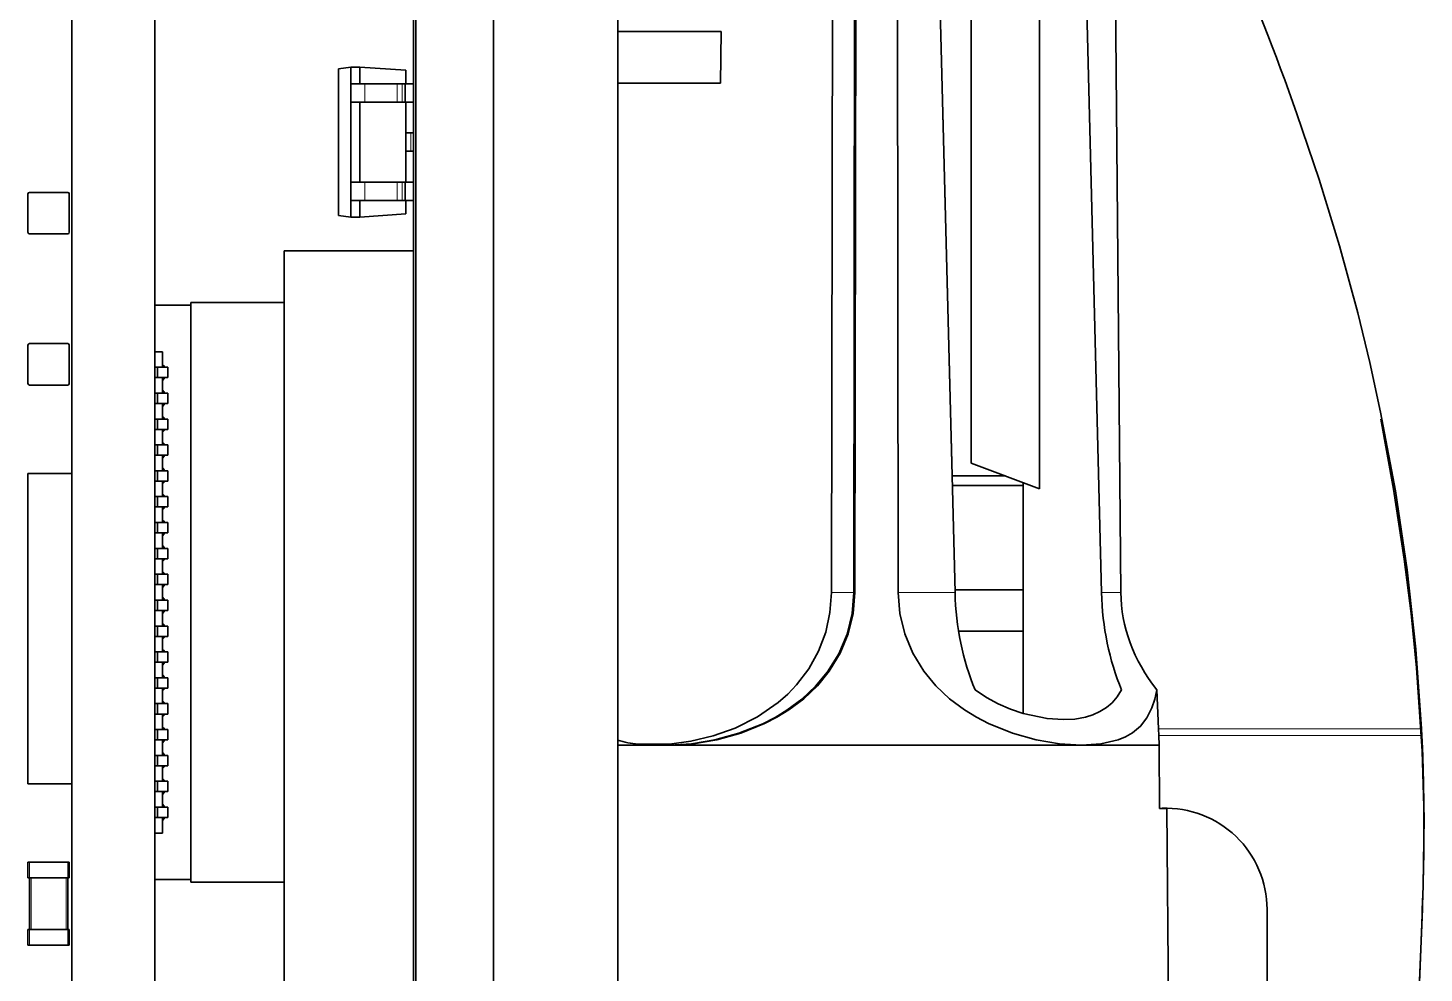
# Model space of a CAD drawing. Extents: x 383 to 866, y 155 to 681.
# Drawn here: x 581.69 to 608.65, y 649.06 to 667.32 of the extents above; entities that cross this region are included whole.
import ezdxf

# ---------------------------------------------------------------- set-up
doc = ezdxf.new("R2010")
doc.units = 0

msp = doc.modelspace()

# ---------------------------------------------------------------- linework, layer by layer
at = {"color": 7, "lineweight": 35, "ltscale": 0.420084}
for p, q in [((597.685, 673.213), (597.66, 656.41)), ((598.476, 673.213), (598.5, 656.41))]:
    msp.add_line(p, q, dxfattribs=at)
at = {"color": 7, "lineweight": 35, "ltscale": 0.412585}
msp.add_line((597.208, 656.41), (597.237, 672.913), dxfattribs=at)
at = {"color": 7, "lineweight": 35, "ltscale": 0.412557}
msp.add_line((597.663, 672.913), (597.639, 656.411), dxfattribs=at)
at = {"color": 7, "lineweight": 35, "ltscale": 0.356364}
msp.add_line((599.539, 658.663), (599.178, 672.913), dxfattribs=at)
at = {"color": 7, "lineweight": 35, "ltscale": 0.412716}
for p, q in [((599.596, 656.41), (599.178, 672.913)), ((602.424, 656.41), (602.006, 672.913))]:
    msp.add_line(p, q, dxfattribs=at)
at = {"color": 7, "lineweight": 35, "ltscale": 0.35}
msp.add_line((599.909, 658.913), (599.909, 672.913), dxfattribs=at)
at = {"color": 7, "lineweight": 35, "ltscale": 0.3625}
msp.add_line((601.225, 672.913), (601.225, 658.413), dxfattribs=at)
at = {"color": 7, "lineweight": 35, "ltscale": 0.399861}
msp.add_line((602.652, 672.404), (602.798, 656.41), dxfattribs=at)
at = {"color": 7, "lineweight": 35}
for p, q in [((582.539, 641.913), (582.539, 670.913)), ((584.139, 641.913), (584.139, 670.913)), ((589.139, 641.913), (589.139, 670.913)), ((589.18, 641.913), (589.18, 670.913)), ((590.68, 670.913), (590.68, 641.913)), ((590.68, 641.913), (590.68, 670.913)), ((593.08, 670.913), (593.08, 641.913)), ((605.621, 625.402), (605.621, 650.29)), ((608.621, 650.29), (607.451, 621.163))]:
    msp.add_line(p, q, dxfattribs=at)
at = {"color": 7, "lineweight": 35, "ltscale": 0.05}
msp.add_line((593.08, 667.25), (595.08, 667.25), dxfattribs=at)
at = {"color": 7, "lineweight": 35, "ltscale": 0.025004}
msp.add_line((595.08, 667.25), (595.063, 666.25), dxfattribs=at)
at = {"color": 7, "lineweight": 35, "ltscale": 0.006059}
for p, q in [((587.689, 666.53), (587.929, 666.563)), ((587.689, 663.697), (587.929, 663.663))]:
    msp.add_line(p, q, dxfattribs=at)
at = {"color": 7, "lineweight": 35, "ltscale": 0.070815}
msp.add_line((587.689, 663.697), (587.689, 666.53), dxfattribs=at)
at = {"color": 7, "lineweight": 35, "ltscale": 0.004251}
for p, q in [((587.929, 666.563), (588.099, 666.563)), ((587.929, 663.663), (588.099, 663.663))]:
    msp.add_line(p, q, dxfattribs=at)
at = {"color": 7, "lineweight": 35, "ltscale": 0.008063}
for p, q in [((587.929, 666.241), (587.929, 666.563)), ((588.099, 666.241), (588.099, 666.563)), ((587.929, 663.663), (587.929, 663.986)), ((588.099, 663.663), (588.099, 663.986))]:
    msp.add_line(p, q, dxfattribs=at)
at = {"color": 7, "lineweight": 35, "ltscale": 0.022303}
for p, q in [((588.989, 666.501), (588.099, 666.563)), ((588.989, 663.726), (588.099, 663.663))]:
    msp.add_line(p, q, dxfattribs=at)
at = {"color": 7, "lineweight": 35, "ltscale": 0.006506}
for p, q in [((588.989, 666.501), (588.989, 666.241)), ((588.989, 663.986), (588.989, 663.726))]:
    msp.add_line(p, q, dxfattribs=at)
at = {"color": 7, "lineweight": 35, "ltscale": 0.00675}
for p, q in [((587.929, 666.241), (588.199, 666.241)), ((588.199, 665.886), (587.929, 665.886)), ((588.199, 664.341), (587.929, 664.341)), ((588.199, 663.986), (587.929, 663.986))]:
    msp.add_line(p, q, dxfattribs=at)
at = {"color": 7, "lineweight": 35, "ltscale": 0.008876}
for p, q in [((587.929, 665.886), (587.929, 666.241)), ((588.975, 665.886), (588.975, 666.241))]:
    msp.add_line(p, q, dxfattribs=at)
at = {"color": 7, "lineweight": 13, "ltscale": 0.008876}
for p, q in [((588.199, 665.886), (588.199, 666.241)), ((588.823, 665.886), (588.823, 666.241)), ((588.92, 665.886), (588.92, 666.241)), ((589.084, 664.936), (589.084, 665.291))]:
    msp.add_line(p, q, dxfattribs=at)
at = {"color": 7, "lineweight": 35, "ltscale": 0.015601}
for p, q in [((588.199, 666.241), (588.823, 666.241)), ((588.199, 665.886), (588.823, 665.886)), ((588.199, 664.341), (588.823, 664.341)), ((588.199, 663.986), (588.823, 663.986))]:
    msp.add_line(p, q, dxfattribs=at)
at = {"color": 7, "lineweight": 35, "ltscale": 0.002415}
for p, q in [((588.823, 666.241), (588.92, 666.241)), ((588.823, 665.886), (588.92, 665.886)), ((588.823, 664.341), (588.92, 664.341)), ((588.823, 663.986), (588.92, 663.986))]:
    msp.add_line(p, q, dxfattribs=at)
at = {"color": 7, "lineweight": 35, "ltscale": 0.001379}
for p, q in [((588.92, 666.241), (588.975, 666.241)), ((588.92, 665.886), (588.975, 665.886)), ((589.139, 665.291), (589.084, 665.291)), ((589.139, 664.936), (589.084, 664.936)), ((588.92, 664.341), (588.975, 664.341)), ((588.92, 663.986), (588.975, 663.986))]:
    msp.add_line(p, q, dxfattribs=at)
at = {"color": 7, "lineweight": 35, "ltscale": 0.004105}
for p, q in [((588.975, 666.241), (589.139, 666.241)), ((588.975, 665.886), (589.139, 665.886)), ((588.975, 664.341), (589.139, 664.341)), ((588.975, 663.986), (589.139, 663.986))]:
    msp.add_line(p, q, dxfattribs=at)
at = {"color": 7, "lineweight": 35, "ltscale": 0.049574}
msp.add_line((593.08, 666.25), (595.063, 666.25), dxfattribs=at)
at = {"color": 7, "lineweight": 35, "ltscale": 0.038625}
for p, q in [((587.929, 664.341), (587.929, 665.886)), ((588.099, 664.341), (588.099, 665.886)), ((588.989, 665.886), (588.989, 664.341))]:
    msp.add_line(p, q, dxfattribs=at)
at = {"color": 7, "lineweight": 35, "ltscale": 0.002364}
for p, q in [((588.99, 665.291), (589.084, 665.291)), ((588.99, 664.936), (589.084, 664.936))]:
    msp.add_line(p, q, dxfattribs=at)
at = {"color": 7, "lineweight": 35, "ltscale": 0.008875}
for p, q in [((587.929, 663.986), (587.929, 664.341)), ((588.975, 663.986), (588.975, 664.341))]:
    msp.add_line(p, q, dxfattribs=at)
at = {"color": 7, "lineweight": 13, "ltscale": 0.008875}
for p, q in [((588.199, 663.986), (588.199, 664.341)), ((588.823, 663.986), (588.823, 664.341)), ((588.92, 663.986), (588.92, 664.341))]:
    msp.add_line(p, q, dxfattribs=at)
at = {"color": 7, "lineweight": 35, "ltscale": 0.0185}
for p, q in [((581.689, 663.371), (581.689, 664.111)), ((582.459, 664.141), (581.719, 664.141)), ((582.489, 663.371), (582.489, 664.111)), ((582.459, 663.341), (581.719, 663.341)), ((581.689, 660.45), (581.689, 661.19)), ((582.459, 661.22), (581.719, 661.22)), ((582.489, 660.45), (582.489, 661.19)), ((582.459, 660.42), (581.719, 660.42)), ((582.459, 651.199), (581.719, 651.199)), ((582.459, 650.899), (581.719, 650.899)), ((582.459, 649.899), (581.719, 649.899)), ((582.459, 649.599), (581.719, 649.599))]:
    msp.add_line(p, q, dxfattribs=at)
at = {"color": 7, "lineweight": 35, "ltscale": 0.4}
msp.add_line((586.639, 647.013), (586.639, 663.013), dxfattribs=at)
at = {"color": 7, "lineweight": 35, "ltscale": 0.0625}
msp.add_line((586.639, 663.013), (589.139, 663.013), dxfattribs=at)
at = {"color": 7, "lineweight": 35, "ltscale": 0.28}
msp.add_line((584.839, 662.013), (584.839, 650.813), dxfattribs=at)
at = {"color": 7, "lineweight": 35, "ltscale": 0.045}
for p, q in [((584.839, 662.013), (586.639, 662.013)), ((584.839, 650.813), (586.639, 650.813))]:
    msp.add_line(p, q, dxfattribs=at)
at = {"color": 7, "lineweight": 35, "ltscale": 0.0175}
for p, q in [((584.139, 661.963), (584.839, 661.963)), ((584.139, 661.963), (584.839, 661.963)), ((584.139, 650.863), (584.839, 650.863)), ((584.139, 650.863), (584.839, 650.863)), ((584.139, 650.863), (584.839, 650.863))]:
    msp.add_line(p, q, dxfattribs=at)
at = {"color": 7, "lineweight": 35, "ltscale": 0.022499}
for p, q in [((584.139, 661.063), (584.139, 661.963)), ((584.139, 661.063), (584.139, 661.963)), ((584.139, 650.863), (584.139, 651.763)), ((584.139, 650.863), (584.139, 651.763))]:
    msp.add_line(p, q, dxfattribs=at)
at = {"color": 7, "lineweight": 35, "ltscale": 0.003751}
for p, q in [((584.289, 661.063), (584.139, 661.063)), ((584.139, 661.063), (584.289, 661.063)), ((584.139, 661.063), (584.289, 661.063)), ((584.289, 661.063), (584.139, 661.063)), ((584.139, 661.063), (584.289, 661.063)), ((584.289, 651.763), (584.139, 651.763)), ((584.289, 651.763), (584.139, 651.763))]:
    msp.add_line(p, q, dxfattribs=at)
at = {"color": 7, "lineweight": 35, "ltscale": 0.006126}
msp.add_line((584.289, 661.063), (584.289, 660.818), dxfattribs=at)
msp.add_line((584.289, 661.063), (584.289, 660.818), dxfattribs=at)
at = {"color": 7, "lineweight": 35, "ltscale": 0.00125}
for p, q in [((584.189, 660.763), (584.139, 660.763)), ((584.139, 660.763), (584.189, 660.763)), ((584.189, 660.563), (584.139, 660.563)), ((584.139, 660.563), (584.189, 660.563)), ((584.139, 660.563), (584.189, 660.563)), ((584.189, 660.263), (584.139, 660.263)), ((584.139, 660.263), (584.189, 660.263)), ((584.189, 660.063), (584.139, 660.063)), ((584.139, 660.063), (584.189, 660.063)), ((584.139, 660.063), (584.189, 660.063)), ((584.189, 659.763), (584.139, 659.763)), ((584.139, 659.763), (584.189, 659.763)), ((584.189, 659.563), (584.139, 659.563)), ((584.139, 659.563), (584.189, 659.563)), ((584.139, 659.563), (584.189, 659.563)), ((584.189, 659.263), (584.139, 659.263)), ((584.139, 659.263), (584.189, 659.263)), ((584.139, 659.063), (584.189, 659.063)), ((584.189, 659.063), (584.139, 659.063)), ((584.139, 659.063), (584.189, 659.063)), ((584.189, 658.763), (584.139, 658.763)), ((584.139, 658.763), (584.189, 658.763)), ((584.189, 658.563), (584.139, 658.563)), ((584.139, 658.563), (584.189, 658.563)), ((584.139, 658.563), (584.189, 658.563)), ((584.189, 658.263), (584.139, 658.263)), ((584.139, 658.263), (584.189, 658.263)), ((584.189, 658.063), (584.139, 658.063)), ((584.139, 658.063), (584.189, 658.063)), ((584.139, 658.063), (584.189, 658.063)), ((584.139, 657.763), (584.189, 657.763)), ((584.189, 657.763), (584.139, 657.763)), ((584.139, 657.563), (584.189, 657.563)), ((584.189, 657.563), (584.139, 657.563)), ((584.139, 657.563), (584.189, 657.563)), ((584.189, 657.263), (584.139, 657.263)), ((584.139, 657.263), (584.189, 657.263)), ((584.139, 657.063), (584.189, 657.063)), ((584.139, 657.063), (584.189, 657.063)), ((584.189, 657.063), (584.139, 657.063)), ((584.189, 656.763), (584.139, 656.763)), ((584.139, 656.763), (584.189, 656.763)), ((584.189, 656.563), (584.139, 656.563)), ((584.139, 656.563), (584.189, 656.563)), ((584.139, 656.563), (584.189, 656.563)), ((584.189, 656.263), (584.139, 656.263)), ((584.139, 656.263), (584.189, 656.263)), ((584.189, 656.063), (584.139, 656.063)), ((584.139, 656.063), (584.189, 656.063)), ((584.139, 656.063), (584.189, 656.063)), ((584.139, 655.763), (584.189, 655.763)), ((584.189, 655.763), (584.139, 655.763)), ((584.139, 655.563), (584.189, 655.563)), ((584.139, 655.563), (584.189, 655.563)), ((584.189, 655.563), (584.139, 655.563)), ((584.139, 655.263), (584.189, 655.263)), ((584.189, 655.263), (584.139, 655.263)), ((584.139, 655.063), (584.189, 655.063)), ((584.139, 655.063), (584.189, 655.063)), ((584.189, 655.063), (584.139, 655.063)), ((584.139, 654.763), (584.189, 654.763)), ((584.189, 654.763), (584.139, 654.763)), ((584.139, 654.563), (584.189, 654.563)), ((584.139, 654.563), (584.189, 654.563)), ((584.189, 654.563), (584.139, 654.563)), ((584.139, 654.263), (584.189, 654.263)), ((584.189, 654.263), (584.139, 654.263)), ((584.139, 654.063), (584.189, 654.063)), ((584.139, 654.063), (584.189, 654.063)), ((584.189, 654.063), (584.139, 654.063)), ((584.189, 653.763), (584.139, 653.763)), ((584.139, 653.763), (584.189, 653.763)), ((584.189, 653.563), (584.139, 653.563)), ((584.139, 653.563), (584.189, 653.563)), ((584.139, 653.563), (584.189, 653.563)), ((584.189, 653.263), (584.139, 653.263)), ((584.139, 653.263), (584.189, 653.263)), ((584.189, 653.063), (584.139, 653.063)), ((584.139, 653.063), (584.189, 653.063)), ((584.139, 653.063), (584.189, 653.063)), ((584.189, 652.763), (584.139, 652.763)), ((584.139, 652.763), (584.189, 652.763)), ((584.189, 652.563), (584.139, 652.563)), ((584.139, 652.563), (584.189, 652.563)), ((584.139, 652.563), (584.189, 652.563)), ((584.189, 652.263), (584.139, 652.263)), ((584.139, 652.263), (584.189, 652.263)), ((584.189, 652.063), (584.139, 652.063)), ((584.139, 652.063), (584.189, 652.063)), ((584.139, 652.063), (584.189, 652.063))]:
    msp.add_line(p, q, dxfattribs=at)
at = {"color": 7, "lineweight": 35, "ltscale": 0.004999}
for p, q in [((584.139, 660.763), (584.139, 660.563)), ((584.139, 660.763), (584.139, 660.563)), ((584.189, 660.763), (584.189, 660.563)), ((584.189, 660.763), (584.189, 660.563)), ((584.389, 660.763), (584.389, 660.563)), ((584.389, 660.763), (584.389, 660.563)), ((584.389, 660.563), (584.389, 660.763)), ((584.139, 660.263), (584.139, 660.063)), ((584.139, 660.263), (584.139, 660.063)), ((584.189, 660.263), (584.189, 660.063)), ((584.189, 660.263), (584.189, 660.063)), ((584.389, 660.263), (584.389, 660.063)), ((584.389, 660.263), (584.389, 660.063)), ((584.389, 660.063), (584.389, 660.263)), ((584.139, 659.763), (584.139, 659.563)), ((584.139, 659.763), (584.139, 659.563)), ((584.189, 659.763), (584.189, 659.563)), ((584.189, 659.763), (584.189, 659.563)), ((584.389, 659.763), (584.389, 659.563)), ((584.389, 659.763), (584.389, 659.563)), ((584.389, 659.563), (584.389, 659.763))]:
    msp.add_line(p, q, dxfattribs=at)
at = {"color": 7, "lineweight": 35, "ltscale": 0.005}
for p, q in [((584.189, 660.763), (584.389, 660.763)), ((584.189, 660.763), (584.389, 660.763)), ((584.189, 660.563), (584.389, 660.563)), ((584.189, 660.563), (584.389, 660.563)), ((584.189, 660.263), (584.389, 660.263)), ((584.189, 660.263), (584.389, 660.263)), ((584.189, 660.063), (584.389, 660.063)), ((584.189, 660.063), (584.389, 660.063)), ((584.189, 659.763), (584.389, 659.763)), ((584.189, 659.763), (584.389, 659.763)), ((584.189, 659.563), (584.389, 659.563)), ((584.189, 659.563), (584.389, 659.563)), ((584.139, 659.263), (584.139, 659.063)), ((584.139, 659.263), (584.139, 659.063)), ((584.189, 659.263), (584.389, 659.263)), ((584.189, 659.263), (584.189, 659.063)), ((584.189, 659.263), (584.389, 659.263)), ((584.189, 659.263), (584.189, 659.063)), ((584.189, 659.063), (584.389, 659.063)), ((584.189, 659.063), (584.389, 659.063)), ((584.389, 659.263), (584.389, 659.063)), ((584.389, 659.263), (584.389, 659.063)), ((584.389, 659.063), (584.389, 659.263)), ((584.139, 658.763), (584.139, 658.563)), ((584.139, 658.763), (584.139, 658.563)), ((584.189, 658.763), (584.389, 658.763)), ((584.189, 658.763), (584.189, 658.563)), ((584.189, 658.763), (584.389, 658.763)), ((584.189, 658.763), (584.189, 658.563)), ((584.389, 658.763), (584.389, 658.563)), ((584.389, 658.763), (584.389, 658.563)), ((584.389, 658.563), (584.389, 658.763)), ((584.189, 658.563), (584.389, 658.563)), ((584.189, 658.563), (584.389, 658.563)), ((584.139, 658.263), (584.139, 658.063)), ((584.139, 658.263), (584.139, 658.063)), ((584.189, 658.263), (584.389, 658.263)), ((584.189, 658.263), (584.189, 658.063)), ((584.189, 658.263), (584.389, 658.263)), ((584.189, 658.263), (584.189, 658.063)), ((584.389, 658.263), (584.389, 658.063)), ((584.389, 658.263), (584.389, 658.063)), ((584.389, 658.063), (584.389, 658.263)), ((584.189, 658.063), (584.389, 658.063)), ((584.189, 658.063), (584.389, 658.063)), ((584.139, 657.763), (584.139, 657.563)), ((584.139, 657.763), (584.139, 657.563)), ((584.189, 657.763), (584.189, 657.563)), ((584.189, 657.763), (584.189, 657.563)), ((584.189, 657.763), (584.389, 657.763)), ((584.189, 657.763), (584.389, 657.763)), ((584.389, 657.763), (584.389, 657.563)), ((584.389, 657.763), (584.389, 657.563)), ((584.389, 657.563), (584.389, 657.763)), ((584.189, 657.563), (584.389, 657.563)), ((584.189, 657.563), (584.389, 657.563)), ((584.139, 657.263), (584.139, 657.063)), ((584.139, 657.263), (584.139, 657.063)), ((584.189, 657.263), (584.389, 657.263)), ((584.189, 657.263), (584.189, 657.063)), ((584.189, 657.263), (584.189, 657.063)), ((584.189, 657.263), (584.389, 657.263)), ((584.389, 657.263), (584.389, 657.063)), ((584.389, 657.263), (584.389, 657.063)), ((584.389, 657.063), (584.389, 657.263)), ((584.189, 657.063), (584.389, 657.063)), ((584.189, 657.063), (584.389, 657.063)), ((584.139, 656.763), (584.139, 656.563)), ((584.139, 656.763), (584.139, 656.563)), ((584.189, 656.763), (584.389, 656.763)), ((584.189, 656.763), (584.189, 656.563)), ((584.189, 656.763), (584.189, 656.563)), ((584.189, 656.763), (584.389, 656.763)), ((584.389, 656.763), (584.389, 656.563)), ((584.389, 656.763), (584.389, 656.563)), ((584.389, 656.563), (584.389, 656.763)), ((584.189, 656.563), (584.389, 656.563)), ((584.189, 656.563), (584.389, 656.563)), ((584.139, 656.263), (584.139, 656.063)), ((584.139, 656.263), (584.139, 656.063)), ((584.189, 656.263), (584.389, 656.263)), ((584.189, 656.263), (584.189, 656.063)), ((584.189, 656.263), (584.189, 656.063)), ((584.189, 656.263), (584.389, 656.263)), ((584.189, 656.063), (584.389, 656.063)), ((584.189, 656.063), (584.389, 656.063)), ((584.389, 656.263), (584.389, 656.063)), ((584.389, 656.263), (584.389, 656.063)), ((584.389, 656.063), (584.389, 656.263)), ((584.139, 655.763), (584.139, 655.563)), ((584.139, 655.763), (584.139, 655.563)), ((584.189, 655.763), (584.189, 655.563)), ((584.189, 655.763), (584.189, 655.563)), ((584.189, 655.763), (584.389, 655.763)), ((584.189, 655.763), (584.389, 655.763)), ((584.189, 655.563), (584.389, 655.563)), ((584.189, 655.563), (584.389, 655.563)), ((584.389, 655.763), (584.389, 655.563)), ((584.389, 655.763), (584.389, 655.563)), ((584.389, 655.563), (584.389, 655.763)), ((584.139, 655.263), (584.139, 655.063)), ((584.139, 655.263), (584.139, 655.063)), ((584.189, 655.263), (584.189, 655.063)), ((584.189, 655.263), (584.189, 655.063)), ((584.189, 655.263), (584.389, 655.263)), ((584.189, 655.263), (584.389, 655.263)), ((584.389, 655.263), (584.389, 655.063)), ((584.389, 655.263), (584.389, 655.063)), ((584.389, 655.063), (584.389, 655.263)), ((584.189, 655.063), (584.389, 655.063)), ((584.189, 655.063), (584.389, 655.063)), ((584.139, 654.763), (584.139, 654.563)), ((584.139, 654.763), (584.139, 654.563)), ((584.189, 654.763), (584.189, 654.563)), ((584.189, 654.763), (584.389, 654.763)), ((584.189, 654.763), (584.189, 654.563)), ((584.189, 654.763), (584.389, 654.763)), ((584.389, 654.763), (584.389, 654.563)), ((584.389, 654.763), (584.389, 654.563)), ((584.389, 654.563), (584.389, 654.763)), ((584.189, 654.563), (584.389, 654.563)), ((584.189, 654.563), (584.389, 654.563)), ((584.139, 654.263), (584.139, 654.063)), ((584.139, 654.263), (584.139, 654.063)), ((584.189, 654.263), (584.189, 654.063)), ((584.189, 654.263), (584.389, 654.263)), ((584.189, 654.263), (584.189, 654.063)), ((584.189, 654.263), (584.389, 654.263)), ((584.389, 654.263), (584.389, 654.063)), ((584.389, 654.263), (584.389, 654.063)), ((584.389, 654.063), (584.389, 654.263)), ((584.189, 654.063), (584.389, 654.063)), ((584.189, 654.063), (584.389, 654.063)), ((584.139, 653.763), (584.139, 653.563)), ((584.139, 653.763), (584.139, 653.563)), ((584.189, 653.763), (584.389, 653.763)), ((584.189, 653.763), (584.189, 653.563)), ((584.189, 653.763), (584.189, 653.563)), ((584.189, 653.763), (584.389, 653.763)), ((584.389, 653.563), (584.389, 653.763)), ((584.389, 653.763), (584.389, 653.563)), ((584.389, 653.763), (584.389, 653.563)), ((584.189, 653.563), (584.389, 653.563)), ((584.189, 653.563), (584.389, 653.563)), ((584.139, 653.263), (584.139, 653.063)), ((584.139, 653.263), (584.139, 653.063)), ((584.189, 653.263), (584.389, 653.263)), ((584.189, 653.263), (584.189, 653.063)), ((584.189, 653.263), (584.389, 653.263)), ((584.189, 653.263), (584.189, 653.063)), ((584.389, 653.063), (584.389, 653.263)), ((584.389, 653.263), (584.389, 653.063)), ((584.389, 653.263), (584.389, 653.063)), ((584.189, 653.063), (584.389, 653.063)), ((584.189, 653.063), (584.389, 653.063)), ((584.139, 652.763), (584.139, 652.563)), ((584.139, 652.763), (584.139, 652.563)), ((584.189, 652.763), (584.389, 652.763)), ((584.189, 652.763), (584.189, 652.563)), ((584.189, 652.763), (584.189, 652.563)), ((584.189, 652.763), (584.389, 652.763)), ((584.189, 652.563), (584.389, 652.563)), ((584.189, 652.563), (584.389, 652.563)), ((584.389, 652.563), (584.389, 652.763)), ((584.389, 652.763), (584.389, 652.563)), ((584.389, 652.763), (584.389, 652.563)), ((584.139, 652.263), (584.139, 652.063)), ((584.139, 652.263), (584.139, 652.063)), ((584.189, 652.263), (584.389, 652.263)), ((584.189, 652.263), (584.189, 652.063)), ((584.189, 652.263), (584.389, 652.263)), ((584.189, 652.263), (584.189, 652.063)), ((584.189, 652.063), (584.389, 652.063)), ((584.189, 652.063), (584.389, 652.063)), ((584.389, 652.063), (584.389, 652.263)), ((584.389, 652.263), (584.389, 652.063)), ((584.389, 652.263), (584.389, 652.063))]:
    msp.add_line(p, q, dxfattribs=at)
at = {"color": 7, "lineweight": 35, "ltscale": 0.001236}
for p, q in [((584.324, 660.783), (584.289, 660.818)), ((584.324, 660.783), (584.289, 660.818)), ((584.324, 660.783), (584.289, 660.818)), ((584.324, 660.283), (584.289, 660.318)), ((584.324, 660.283), (584.289, 660.318)), ((584.324, 660.283), (584.289, 660.318)), ((584.324, 659.783), (584.289, 659.818)), ((584.324, 659.783), (584.289, 659.818)), ((584.324, 659.783), (584.289, 659.818)), ((584.324, 659.283), (584.289, 659.318)), ((584.289, 659.318), (584.324, 659.283)), ((584.324, 659.283), (584.289, 659.318)), ((584.324, 658.783), (584.289, 658.818)), ((584.324, 658.783), (584.289, 658.818)), ((584.324, 658.783), (584.289, 658.818)), ((584.324, 658.283), (584.289, 658.318)), ((584.289, 658.318), (584.324, 658.283)), ((584.324, 658.283), (584.289, 658.318)), ((584.324, 657.783), (584.289, 657.818)), ((584.324, 657.783), (584.289, 657.818)), ((584.324, 657.783), (584.289, 657.818)), ((584.324, 657.283), (584.289, 657.318)), ((584.324, 657.283), (584.289, 657.318)), ((584.324, 657.283), (584.289, 657.318)), ((584.324, 656.783), (584.289, 656.818)), ((584.324, 656.783), (584.289, 656.818)), ((584.324, 656.783), (584.289, 656.818)), ((584.324, 656.283), (584.289, 656.318)), ((584.324, 656.283), (584.289, 656.318)), ((584.324, 656.283), (584.289, 656.318)), ((584.324, 655.783), (584.289, 655.818)), ((584.324, 655.783), (584.289, 655.818)), ((584.324, 655.783), (584.289, 655.818)), ((584.324, 655.283), (584.289, 655.318)), ((584.324, 655.283), (584.289, 655.318)), ((584.324, 655.283), (584.289, 655.318)), ((584.324, 654.783), (584.289, 654.818)), ((584.324, 654.783), (584.289, 654.818)), ((584.324, 654.783), (584.289, 654.818)), ((584.324, 654.283), (584.289, 654.318)), ((584.324, 654.283), (584.289, 654.318)), ((584.324, 654.283), (584.289, 654.318)), ((584.324, 653.783), (584.289, 653.818)), ((584.324, 653.783), (584.289, 653.818)), ((584.324, 653.783), (584.289, 653.818)), ((584.324, 653.283), (584.289, 653.318)), ((584.324, 653.283), (584.289, 653.318)), ((584.324, 653.283), (584.289, 653.318)), ((584.324, 652.783), (584.289, 652.818)), ((584.324, 652.783), (584.289, 652.818)), ((584.324, 652.783), (584.289, 652.818)), ((584.324, 652.283), (584.289, 652.318)), ((584.324, 652.283), (584.289, 652.318)), ((584.324, 652.283), (584.289, 652.318))]:
    msp.add_line(p, q, dxfattribs=at)
at = {"color": 7, "lineweight": 35, "ltscale": 0.001375}
for p, q in [((584.289, 660.818), (584.289, 660.763)), ((584.289, 660.818), (584.289, 660.763)), ((584.289, 660.318), (584.289, 660.263)), ((584.289, 660.318), (584.289, 660.263)), ((584.289, 659.818), (584.289, 659.763)), ((584.289, 659.818), (584.289, 659.763)), ((584.289, 659.318), (584.289, 659.263)), ((584.289, 659.318), (584.289, 659.263)), ((584.289, 659.063), (584.289, 659.008)), ((584.289, 659.063), (584.289, 659.008)), ((584.289, 658.818), (584.289, 658.763)), ((584.289, 658.818), (584.289, 658.763)), ((584.289, 658.563), (584.289, 658.508)), ((584.289, 658.563), (584.289, 658.508)), ((584.289, 658.318), (584.289, 658.263)), ((584.289, 658.318), (584.289, 658.263)), ((584.289, 658.063), (584.289, 658.008)), ((584.289, 658.063), (584.289, 658.008)), ((584.289, 657.818), (584.289, 657.763)), ((584.289, 657.818), (584.289, 657.763)), ((584.289, 657.563), (584.289, 657.508)), ((584.289, 657.563), (584.289, 657.508)), ((584.289, 657.318), (584.289, 657.263)), ((584.289, 657.318), (584.289, 657.263)), ((584.289, 657.063), (584.289, 657.008)), ((584.289, 657.063), (584.289, 657.008)), ((584.289, 656.818), (584.289, 656.763)), ((584.289, 656.818), (584.289, 656.763)), ((584.289, 656.563), (584.289, 656.508)), ((584.289, 656.563), (584.289, 656.508)), ((584.289, 656.318), (584.289, 656.263)), ((584.289, 656.318), (584.289, 656.263)), ((584.289, 656.063), (584.289, 656.008)), ((584.289, 656.063), (584.289, 656.008)), ((584.289, 655.818), (584.289, 655.763)), ((584.289, 655.818), (584.289, 655.763)), ((584.289, 655.563), (584.289, 655.508)), ((584.289, 655.563), (584.289, 655.508)), ((584.289, 655.318), (584.289, 655.263)), ((584.289, 655.318), (584.289, 655.263)), ((584.289, 655.063), (584.289, 655.008)), ((584.289, 655.063), (584.289, 655.008)), ((584.289, 654.818), (584.289, 654.763)), ((584.289, 654.818), (584.289, 654.763)), ((584.289, 654.563), (584.289, 654.508)), ((584.289, 654.563), (584.289, 654.508)), ((584.289, 654.318), (584.289, 654.263)), ((584.289, 654.318), (584.289, 654.263)), ((584.289, 654.063), (584.289, 654.008)), ((584.289, 654.063), (584.289, 654.008)), ((584.289, 653.818), (584.289, 653.763)), ((584.289, 653.818), (584.289, 653.763)), ((584.289, 653.563), (584.289, 653.508)), ((584.289, 653.563), (584.289, 653.508)), ((584.289, 653.318), (584.289, 653.263)), ((584.289, 653.318), (584.289, 653.263)), ((584.289, 653.063), (584.289, 653.008)), ((584.289, 653.063), (584.289, 653.008)), ((584.289, 652.818), (584.289, 652.763)), ((584.289, 652.818), (584.289, 652.763)), ((584.289, 652.563), (584.289, 652.508)), ((584.289, 652.563), (584.289, 652.508)), ((584.289, 652.318), (584.289, 652.263)), ((584.289, 652.318), (584.289, 652.263)), ((584.289, 652.063), (584.289, 652.008)), ((584.289, 652.063), (584.289, 652.008))]:
    msp.add_line(p, q, dxfattribs=at)
at = {"color": 7, "lineweight": 35, "ltscale": 0.00036253}
for p, q in [((584.314, 660.794), (584.324, 660.783)), ((584.314, 660.294), (584.324, 660.283)), ((584.314, 659.794), (584.324, 659.783)), ((584.314, 658.794), (584.324, 658.783)), ((584.314, 657.794), (584.324, 657.783)), ((584.314, 657.294), (584.324, 657.283)), ((584.314, 656.794), (584.324, 656.783)), ((584.314, 656.294), (584.324, 656.283)), ((584.314, 655.794), (584.324, 655.783)), ((584.314, 655.294), (584.324, 655.283)), ((584.314, 654.794), (584.324, 654.783)), ((584.314, 654.294), (584.324, 654.283)), ((584.314, 653.794), (584.324, 653.783)), ((584.314, 653.294), (584.324, 653.283)), ((584.314, 652.794), (584.324, 652.783))]:
    msp.add_line(p, q, dxfattribs=at)
at = {"color": 7, "lineweight": 35, "ltscale": 0.000500488}
for p, q in [((584.324, 660.763), (584.324, 660.783)), ((584.324, 660.763), (584.324, 660.783)), ((584.324, 660.543), (584.324, 660.563)), ((584.324, 660.543), (584.324, 660.563)), ((584.324, 660.263), (584.324, 660.283)), ((584.324, 660.263), (584.324, 660.283)), ((584.324, 660.043), (584.324, 660.063)), ((584.324, 660.043), (584.324, 660.063)), ((584.324, 659.763), (584.324, 659.783)), ((584.324, 659.763), (584.324, 659.783)), ((584.324, 659.543), (584.324, 659.563)), ((584.324, 659.543), (584.324, 659.563)), ((584.324, 659.263), (584.324, 659.283)), ((584.324, 659.263), (584.324, 659.283)), ((584.324, 658.763), (584.324, 658.783)), ((584.324, 658.763), (584.324, 658.783)), ((584.324, 658.263), (584.324, 658.283)), ((584.324, 658.263), (584.324, 658.283)), ((584.324, 657.763), (584.324, 657.783)), ((584.324, 657.763), (584.324, 657.783)), ((584.324, 657.263), (584.324, 657.283)), ((584.324, 657.263), (584.324, 657.283)), ((584.324, 656.763), (584.324, 656.783)), ((584.324, 656.763), (584.324, 656.783)), ((584.324, 656.263), (584.324, 656.283)), ((584.324, 656.263), (584.324, 656.283)), ((584.324, 655.763), (584.324, 655.783)), ((584.324, 655.763), (584.324, 655.783)), ((584.324, 655.263), (584.324, 655.283)), ((584.324, 655.263), (584.324, 655.283)), ((584.324, 654.763), (584.324, 654.783)), ((584.324, 654.763), (584.324, 654.783)), ((584.324, 654.263), (584.324, 654.283)), ((584.324, 654.263), (584.324, 654.283)), ((584.324, 653.763), (584.324, 653.783)), ((584.324, 653.763), (584.324, 653.783)), ((584.324, 653.263), (584.324, 653.283)), ((584.324, 653.263), (584.324, 653.283)), ((584.324, 652.763), (584.324, 652.783)), ((584.324, 652.763), (584.324, 652.783)), ((584.324, 652.263), (584.324, 652.283)), ((584.324, 652.263), (584.324, 652.283))]:
    msp.add_line(p, q, dxfattribs=at)
at = {"color": 7, "lineweight": 35, "ltscale": 0.003038}
for p, q in [((584.139, 660.563), (584.261, 660.563)), ((584.139, 660.563), (584.261, 660.563)), ((584.139, 660.063), (584.261, 660.063)), ((584.139, 660.063), (584.261, 660.063)), ((584.139, 659.563), (584.261, 659.563)), ((584.139, 659.563), (584.261, 659.563)), ((584.139, 659.063), (584.261, 659.063)), ((584.139, 659.063), (584.261, 659.063)), ((584.139, 658.563), (584.261, 658.563)), ((584.139, 658.563), (584.261, 658.563)), ((584.139, 658.063), (584.261, 658.063)), ((584.139, 658.063), (584.261, 658.063)), ((584.139, 657.563), (584.261, 657.563)), ((584.139, 657.563), (584.261, 657.563)), ((584.139, 657.063), (584.261, 657.063)), ((584.139, 657.063), (584.261, 657.063)), ((584.139, 656.563), (584.261, 656.563)), ((584.139, 656.563), (584.261, 656.563)), ((584.139, 656.063), (584.261, 656.063)), ((584.139, 656.063), (584.261, 656.063)), ((584.139, 655.563), (584.261, 655.563)), ((584.139, 655.563), (584.261, 655.563)), ((584.139, 655.063), (584.261, 655.063)), ((584.139, 655.063), (584.261, 655.063)), ((584.139, 654.563), (584.261, 654.563)), ((584.139, 654.563), (584.261, 654.563)), ((584.139, 654.063), (584.261, 654.063)), ((584.139, 654.063), (584.261, 654.063)), ((584.139, 653.563), (584.261, 653.563)), ((584.139, 653.563), (584.261, 653.563)), ((584.139, 653.063), (584.261, 653.063)), ((584.139, 653.063), (584.261, 653.063)), ((584.139, 652.563), (584.261, 652.563)), ((584.139, 652.563), (584.261, 652.563)), ((584.139, 652.063), (584.261, 652.063)), ((584.139, 652.063), (584.261, 652.063))]:
    msp.add_line(p, q, dxfattribs=at)
at = {"color": 7, "lineweight": 35, "ltscale": 0.002504}
for p, q in [((584.189, 660.563), (584.29, 660.563)), ((584.189, 660.063), (584.29, 660.063)), ((584.189, 659.063), (584.29, 659.063)), ((584.189, 658.063), (584.29, 658.063)), ((584.189, 657.563), (584.29, 657.563)), ((584.189, 657.063), (584.29, 657.063)), ((584.189, 656.563), (584.29, 656.563)), ((584.189, 656.063), (584.29, 656.063)), ((584.189, 655.563), (584.29, 655.563)), ((584.189, 655.063), (584.29, 655.063)), ((584.189, 654.563), (584.29, 654.563)), ((584.189, 654.063), (584.29, 654.063)), ((584.189, 653.563), (584.29, 653.563)), ((584.189, 653.063), (584.29, 653.063)), ((584.189, 652.563), (584.29, 652.563)), ((584.189, 652.063), (584.29, 652.063))]:
    msp.add_line(p, q, dxfattribs=at)
at = {"color": 7, "lineweight": 35, "ltscale": 0.000712585}
for p, q in [((584.261, 660.563), (584.289, 660.563)), ((584.289, 660.563), (584.261, 660.563)), ((584.261, 660.063), (584.289, 660.063)), ((584.289, 660.063), (584.261, 660.063)), ((584.261, 659.563), (584.289, 659.563)), ((584.289, 659.563), (584.261, 659.563)), ((584.261, 659.063), (584.289, 659.063)), ((584.289, 659.063), (584.261, 659.063)), ((584.261, 658.563), (584.289, 658.563)), ((584.289, 658.563), (584.261, 658.563)), ((584.261, 658.063), (584.289, 658.063)), ((584.289, 658.063), (584.261, 658.063)), ((584.289, 657.563), (584.261, 657.563)), ((584.261, 657.563), (584.289, 657.563)), ((584.261, 657.063), (584.289, 657.063)), ((584.289, 657.063), (584.261, 657.063)), ((584.261, 656.563), (584.289, 656.563)), ((584.289, 656.563), (584.261, 656.563)), ((584.261, 656.063), (584.289, 656.063)), ((584.289, 656.063), (584.261, 656.063)), ((584.289, 655.563), (584.261, 655.563)), ((584.261, 655.563), (584.289, 655.563)), ((584.289, 655.063), (584.261, 655.063)), ((584.261, 655.063), (584.289, 655.063)), ((584.289, 654.563), (584.261, 654.563)), ((584.261, 654.563), (584.289, 654.563)), ((584.289, 654.063), (584.261, 654.063)), ((584.261, 654.063), (584.289, 654.063)), ((584.261, 653.563), (584.289, 653.563)), ((584.289, 653.563), (584.261, 653.563)), ((584.261, 653.063), (584.289, 653.063)), ((584.289, 653.063), (584.261, 653.063)), ((584.261, 652.563), (584.289, 652.563)), ((584.289, 652.563), (584.261, 652.563)), ((584.261, 652.063), (584.289, 652.063)), ((584.289, 652.063), (584.261, 652.063))]:
    msp.add_line(p, q, dxfattribs=at)
at = {"color": 7, "lineweight": 35, "ltscale": 0.001376}
for p, q in [((584.289, 660.563), (584.289, 660.508)), ((584.289, 660.563), (584.289, 660.508)), ((584.289, 660.063), (584.289, 660.008)), ((584.289, 660.063), (584.289, 660.008)), ((584.289, 659.563), (584.289, 659.508)), ((584.289, 659.563), (584.289, 659.508))]:
    msp.add_line(p, q, dxfattribs=at)
at = {"color": 7, "lineweight": 35, "ltscale": 0.000874414}
for p, q in [((584.289, 660.563), (584.324, 660.563)), ((584.289, 660.063), (584.324, 660.063)), ((584.289, 659.263), (584.324, 659.264)), ((584.289, 658.263), (584.324, 658.264))]:
    msp.add_line(p, q, dxfattribs=at)
at = {"color": 7, "lineweight": 35, "ltscale": 0.00127}
for p, q in [((584.289, 660.508), (584.324, 660.545)), ((584.324, 660.545), (584.289, 660.508)), ((584.289, 660.008), (584.324, 660.045)), ((584.324, 660.045), (584.289, 660.008)), ((584.324, 659.282), (584.289, 659.318)), ((584.324, 658.282), (584.289, 658.318)), ((584.324, 653.545), (584.289, 653.508)), ((584.324, 653.045), (584.289, 653.008)), ((584.289, 653.008), (584.324, 653.045)), ((584.289, 652.508), (584.324, 652.545)), ((584.289, 652.008), (584.324, 652.045))]:
    msp.add_line(p, q, dxfattribs=at)
at = {"color": 7, "lineweight": 35, "ltscale": 0.001238}
for p, q in [((584.289, 660.508), (584.324, 660.543)), ((584.289, 660.508), (584.324, 660.543)), ((584.289, 660.008), (584.324, 660.043)), ((584.289, 660.008), (584.324, 660.043)), ((584.289, 659.508), (584.324, 659.543)), ((584.289, 659.508), (584.324, 659.543)), ((584.289, 659.008), (584.324, 659.043)), ((584.289, 659.008), (584.324, 659.043)), ((584.289, 658.508), (584.324, 658.543)), ((584.289, 658.508), (584.324, 658.543)), ((584.289, 658.008), (584.324, 658.043)), ((584.289, 658.008), (584.324, 658.043)), ((584.289, 657.508), (584.324, 657.543)), ((584.289, 657.508), (584.324, 657.543)), ((584.289, 657.008), (584.324, 657.043)), ((584.289, 657.008), (584.324, 657.043)), ((584.289, 656.508), (584.324, 656.543)), ((584.289, 656.508), (584.324, 656.543)), ((584.289, 656.008), (584.324, 656.043)), ((584.289, 656.008), (584.324, 656.043)), ((584.289, 655.508), (584.324, 655.543)), ((584.289, 655.508), (584.324, 655.543)), ((584.289, 655.008), (584.324, 655.043)), ((584.289, 655.008), (584.324, 655.043)), ((584.289, 654.508), (584.324, 654.543)), ((584.289, 654.508), (584.324, 654.543)), ((584.289, 654.008), (584.324, 654.043)), ((584.289, 654.008), (584.324, 654.043)), ((584.289, 653.508), (584.324, 653.543)), ((584.289, 653.508), (584.324, 653.543)), ((584.289, 653.008), (584.324, 653.043)), ((584.289, 653.008), (584.324, 653.043)), ((584.289, 652.508), (584.324, 652.543)), ((584.289, 652.508), (584.324, 652.543)), ((584.289, 652.008), (584.324, 652.043)), ((584.289, 652.008), (584.324, 652.043))]:
    msp.add_line(p, q, dxfattribs=at)
at = {"color": 7, "lineweight": 35, "ltscale": 0.00475}
for p, q in [((584.289, 660.508), (584.289, 660.318)), ((584.289, 660.508), (584.289, 660.318)), ((584.289, 660.008), (584.289, 659.818)), ((584.289, 660.008), (584.289, 659.818)), ((584.289, 659.508), (584.289, 659.318)), ((584.289, 659.508), (584.289, 659.318)), ((584.289, 659.008), (584.289, 658.818)), ((584.289, 659.008), (584.289, 658.818)), ((584.289, 658.508), (584.289, 658.318)), ((584.289, 658.508), (584.289, 658.318)), ((584.289, 658.008), (584.289, 657.818)), ((584.289, 658.008), (584.289, 657.818)), ((584.289, 657.508), (584.289, 657.318)), ((584.289, 657.508), (584.289, 657.318)), ((584.289, 657.008), (584.289, 656.818)), ((584.289, 657.008), (584.289, 656.818)), ((584.289, 656.508), (584.289, 656.318)), ((584.289, 656.508), (584.289, 656.318)), ((584.289, 656.008), (584.289, 655.818)), ((584.289, 656.008), (584.289, 655.818)), ((584.289, 655.508), (584.289, 655.318)), ((584.289, 655.508), (584.289, 655.318)), ((584.289, 655.008), (584.289, 654.818)), ((584.289, 655.008), (584.289, 654.818)), ((584.289, 654.508), (584.289, 654.318)), ((584.289, 654.508), (584.289, 654.318)), ((584.289, 654.008), (584.289, 653.818)), ((584.289, 654.008), (584.289, 653.818)), ((584.289, 653.508), (584.289, 653.318)), ((584.289, 653.508), (584.289, 653.318)), ((584.289, 653.008), (584.289, 652.818)), ((584.289, 653.008), (584.289, 652.818)), ((584.289, 652.508), (584.289, 652.318)), ((584.289, 652.508), (584.289, 652.318))]:
    msp.add_line(p, q, dxfattribs=at)
at = {"color": 7, "lineweight": 35, "ltscale": 0.001625}
for p, q in [((584.324, 660.563), (584.389, 660.563)), ((584.324, 660.063), (584.389, 660.063)), ((584.324, 659.563), (584.389, 659.563)), ((584.324, 659.063), (584.389, 659.063)), ((584.324, 658.563), (584.389, 658.563)), ((584.324, 658.063), (584.389, 658.063)), ((584.324, 657.563), (584.389, 657.563)), ((584.324, 657.063), (584.389, 657.063)), ((584.324, 656.563), (584.389, 656.563)), ((584.324, 656.063), (584.389, 656.063)), ((584.324, 655.563), (584.389, 655.563)), ((584.324, 655.063), (584.389, 655.063)), ((584.324, 654.563), (584.389, 654.563)), ((584.324, 654.063), (584.389, 654.063)), ((584.324, 653.563), (584.389, 653.563)), ((584.324, 653.063), (584.389, 653.063)), ((584.324, 652.563), (584.389, 652.563)), ((584.324, 652.063), (584.389, 652.063))]:
    msp.add_line(p, q, dxfattribs=at)
at = {"color": 7, "lineweight": 35, "ltscale": 0.002501}
for p, q in [((584.189, 659.563), (584.289, 659.563)), ((584.189, 658.563), (584.289, 658.563))]:
    msp.add_line(p, q, dxfattribs=at)
at = {"color": 7, "lineweight": 35, "ltscale": 0.000874329}
for p, q in [((584.289, 659.563), (584.324, 659.563)), ((584.289, 659.063), (584.324, 659.063)), ((584.289, 658.563), (584.324, 658.563)), ((584.289, 658.063), (584.324, 658.063)), ((584.289, 657.563), (584.324, 657.563)), ((584.289, 657.063), (584.324, 657.063)), ((584.289, 656.563), (584.324, 656.563)), ((584.289, 656.063), (584.324, 656.063)), ((584.289, 655.563), (584.324, 655.563)), ((584.289, 655.063), (584.324, 655.063)), ((584.289, 654.563), (584.324, 654.563)), ((584.289, 654.063), (584.324, 654.063)), ((584.289, 653.563), (584.324, 653.563))]:
    msp.add_line(p, q, dxfattribs=at)
at = {"color": 7, "lineweight": 35, "ltscale": 0.000479058}
msp.add_line((584.311, 659.297), (584.324, 659.283), dxfattribs=at)
at = {"color": 7, "lineweight": 35, "ltscale": 0.000498962}
for p, q in [((584.324, 659.043), (584.324, 659.063)), ((584.324, 659.043), (584.324, 659.063)), ((584.324, 658.543), (584.324, 658.563)), ((584.324, 658.543), (584.324, 658.563)), ((584.324, 658.043), (584.324, 658.063)), ((584.324, 658.043), (584.324, 658.063)), ((584.324, 657.543), (584.324, 657.563)), ((584.324, 657.543), (584.324, 657.563)), ((584.324, 657.043), (584.324, 657.063)), ((584.324, 657.043), (584.324, 657.063)), ((584.324, 656.543), (584.324, 656.563)), ((584.324, 656.543), (584.324, 656.563)), ((584.324, 656.043), (584.324, 656.063)), ((584.324, 656.043), (584.324, 656.063)), ((584.324, 655.543), (584.324, 655.563)), ((584.324, 655.543), (584.324, 655.563)), ((584.324, 655.043), (584.324, 655.063)), ((584.324, 655.043), (584.324, 655.063)), ((584.324, 654.543), (584.324, 654.563)), ((584.324, 654.543), (584.324, 654.563)), ((584.324, 654.043), (584.324, 654.063)), ((584.324, 654.043), (584.324, 654.063)), ((584.324, 653.543), (584.324, 653.563)), ((584.324, 653.543), (584.324, 653.563)), ((584.324, 653.043), (584.324, 653.063)), ((584.324, 653.043), (584.324, 653.063)), ((584.324, 652.543), (584.324, 652.563)), ((584.324, 652.543), (584.324, 652.563)), ((584.324, 652.043), (584.324, 652.063)), ((584.324, 652.043), (584.324, 652.063))]:
    msp.add_line(p, q, dxfattribs=at)
at = {"color": 7, "lineweight": 35, "ltscale": 0.035193}
msp.add_line((601.225, 658.413), (599.909, 658.913), dxfattribs=at)
at = {"color": 7, "lineweight": 35, "ltscale": 0.021251}
for p, q in [((582.539, 658.713), (581.689, 658.713)), ((582.539, 652.713), (581.689, 652.713))]:
    msp.add_line(p, q, dxfattribs=at)
at = {"color": 7, "lineweight": 35, "ltscale": 0.15}
msp.add_line((581.689, 658.713), (581.689, 652.713), dxfattribs=at)
at = {"color": 7, "lineweight": 35, "ltscale": 0.025705}
msp.add_line((600.567, 658.663), (599.539, 658.663), dxfattribs=at)
at = {"color": 7, "lineweight": 35, "ltscale": 0.111472}
msp.add_line((600.909, 658.533), (600.909, 654.075), dxfattribs=at)
at = {"color": 7, "lineweight": 35, "ltscale": 0.03414}
msp.add_line((600.909, 658.481), (599.543, 658.481), dxfattribs=at)
at = {"color": 7, "lineweight": 13, "ltscale": 0.010783}
msp.add_line((597.639, 656.41), (597.208, 656.41), dxfattribs=at)
at = {"color": 7, "lineweight": 35, "ltscale": 2.74658e-05}
msp.add_line((597.639, 656.41), (597.639, 656.411), dxfattribs=at)
at = {"color": 7, "lineweight": 13, "ltscale": 0.00052948}
msp.add_line((597.639, 656.41), (597.66, 656.41), dxfattribs=at)
at = {"color": 7, "lineweight": 13, "ltscale": 0.027385}
msp.add_line((599.596, 656.41), (598.5, 656.41), dxfattribs=at)
at = {"color": 7, "lineweight": 35, "ltscale": 0.032863}
msp.add_line((599.594, 656.463), (600.909, 656.463), dxfattribs=at)
at = {"color": 7, "lineweight": 13, "ltscale": 0.00934}
msp.add_line((602.424, 656.41), (602.798, 656.41), dxfattribs=at)
at = {"color": 7, "lineweight": 35, "ltscale": 0.029335}
msp.add_line((599.665, 655.663), (600.838, 655.663), dxfattribs=at)
at = {"color": 7, "lineweight": 35, "ltscale": 0.031104}
msp.add_line((599.665, 655.663), (600.909, 655.663), dxfattribs=at)
at = {"color": 7, "lineweight": 35, "ltscale": 0.001768}
msp.add_line((600.838, 655.663), (600.909, 655.663), dxfattribs=at)
at = {"color": 7, "lineweight": 35, "ltscale": 0.018812}
msp.add_line((603.523, 653.779), (603.492, 654.531), dxfattribs=at)
at = {"color": 7, "lineweight": 35, "ltscale": 0.003285}
msp.add_line((603.523, 653.779), (603.529, 653.648), dxfattribs=at)
at = {"color": 7, "lineweight": 13, "ltscale": 0.127037}
msp.add_line((603.523, 653.779), (608.604, 653.779), dxfattribs=at)
at = {"color": 7, "lineweight": 35, "ltscale": 0.004613}
msp.add_line((603.537, 653.463), (603.529, 653.648), dxfattribs=at)
at = {"color": 7, "lineweight": 13, "ltscale": 0.127051}
msp.add_line((603.529, 653.648), (608.611, 653.648), dxfattribs=at)
at = {"color": 7, "lineweight": 35, "ltscale": 0.003286}
msp.add_line((608.611, 653.648), (608.604, 653.779), dxfattribs=at)
msp.add_line((608.611, 653.648), (608.604, 653.779), dxfattribs=at)
at = {"color": 7, "lineweight": 35, "ltscale": 0.017165}
msp.add_line((593.767, 653.463), (593.08, 653.463), dxfattribs=at)
at = {"color": 7, "lineweight": 35, "ltscale": 0.01525}
msp.add_line((593.473, 653.478), (594.083, 653.478), dxfattribs=at)
at = {"color": 7, "lineweight": 35, "ltscale": 0.007999}
msp.add_line((594.087, 653.463), (593.767, 653.463), dxfattribs=at)
at = {"color": 7, "lineweight": 35, "ltscale": 0.000968952}
msp.add_line((594.082, 653.464), (594.121, 653.463), dxfattribs=at)
at = {"color": 7, "lineweight": 35, "ltscale": 0.000840759}
msp.add_line((594.121, 653.463), (594.087, 653.463), dxfattribs=at)
at = {"color": 7, "lineweight": 35, "ltscale": 0.098994}
for p in [(594.121, 653.463), (602.04, 653.463)]:
    msp.add_line(p, (598.08, 653.463), dxfattribs=at)
at = {"color": 7, "lineweight": 35, "ltscale": 0.03743}
msp.add_line((602.04, 653.463), (603.537, 653.463), dxfattribs=at)
at = {"color": 7, "lineweight": 35, "ltscale": 0.030603}
msp.add_line((603.543, 652.239), (603.537, 653.463), dxfattribs=at)
at = {"color": 7, "lineweight": 35, "ltscale": 0.000874394}
for p, q in [((584.289, 653.063), (584.324, 653.063)), ((584.289, 652.563), (584.324, 652.563)), ((584.289, 652.063), (584.324, 652.063))]:
    msp.add_line(p, q, dxfattribs=at)
at = {"color": 7, "lineweight": 35, "ltscale": 0.000489848}
msp.add_line((584.311, 652.297), (584.324, 652.283), dxfattribs=at)
at = {"color": 7, "lineweight": 35, "ltscale": 0.001277}
msp.add_line((603.594, 652.242), (603.543, 652.239), dxfattribs=at)
at = {"color": 7, "lineweight": 35, "ltscale": 0.003644}
msp.add_line((603.543, 652.239), (603.689, 652.239), dxfattribs=at)
at = {"color": 7, "lineweight": 35, "ltscale": 0.150005}
msp.add_line((603.689, 652.239), (603.74, 646.239), dxfattribs=at)
at = {"color": 7, "lineweight": 35, "ltscale": 0.006125}
msp.add_line((584.289, 652.008), (584.289, 651.763), dxfattribs=at)
msp.add_line((584.289, 652.008), (584.289, 651.763), dxfattribs=at)
at = {"color": 7, "lineweight": 35, "ltscale": 0.000750732}
for p, q in [((581.689, 651.199), (581.719, 651.199)), ((581.689, 650.899), (581.719, 650.899)), ((581.689, 649.899), (581.719, 649.899)), ((581.689, 649.599), (581.719, 649.599))]:
    msp.add_line(p, q, dxfattribs=at)
at = {"color": 7, "lineweight": 35, "ltscale": 0.0075}
for p, q in [((581.689, 651.199), (581.689, 650.899)), ((582.489, 651.199), (582.489, 650.899)), ((581.689, 649.899), (581.689, 649.599)), ((582.489, 649.899), (582.489, 649.599))]:
    msp.add_line(p, q, dxfattribs=at)
at = {"color": 7, "lineweight": 13, "ltscale": 0.0075}
for p, q in [((581.719, 651.199), (581.719, 650.899)), ((582.459, 651.199), (582.459, 650.899)), ((581.719, 649.899), (581.719, 649.599)), ((582.459, 649.899), (582.459, 649.599))]:
    msp.add_line(p, q, dxfattribs=at)
at = {"color": 7, "lineweight": 35, "ltscale": 0.000749207}
for p, q in [((582.489, 651.199), (582.459, 651.199)), ((582.489, 650.899), (582.459, 650.899)), ((582.489, 649.899), (582.459, 649.899)), ((582.489, 649.599), (582.459, 649.599))]:
    msp.add_line(p, q, dxfattribs=at)
at = {"color": 7, "lineweight": 35, "ltscale": 0.025}
for p, q in [((581.719, 650.899), (581.719, 649.899)), ((582.459, 650.899), (582.459, 649.899))]:
    msp.add_line(p, q, dxfattribs=at)
at = {"color": 7, "lineweight": 13, "ltscale": 0.025}
for p, q in [((581.749, 650.899), (581.749, 649.899)), ((582.429, 650.899), (582.429, 649.899))]:
    msp.add_line(p, q, dxfattribs=at)
at = {"color": 7, "lineweight": 35, "ltscale": 0.00625}
for p, q in [((584.139, 650.863), (584.389, 650.863)), ((584.389, 650.863), (584.139, 650.863))]:
    msp.add_line(p, q, dxfattribs=at)
at = {"color": 7, "lineweight": 35}
for points in [[(606.199, 665.663), (606.629, 664.392), (607.02, 663.109), (607.372, 661.815), (607.605, 660.857), (607.816, 659.894), (608.101, 658.377), (608.329, 656.851), (608.497, 655.318), (608.604, 653.779)], [(606.199, 665.663), (606.629, 664.392), (607.02, 663.109), (607.372, 661.815), (607.605, 660.857), (607.816, 659.894), (608.101, 658.377), (608.329, 656.851), (608.497, 655.318), (608.604, 653.779)], [(607.817, 659.757), (608.066, 658.408), (608.272, 657.053), (608.404, 656.006), (608.511, 654.956), (608.619, 653.345), (608.655, 652.059), (608.64, 650.749), (608.612, 650.009), (608.327, 642.866), (607.751, 628.603), (607.451, 621.163)], [(597.208, 656.41), (597.18, 656.023), (597.098, 655.643), (596.961, 655.279), (596.772, 654.937), (596.535, 654.625), (596.365, 654.448), (596.181, 654.286), (595.779, 654.008), (595.348, 653.792), (594.921, 653.639), (594.495, 653.535), (594.083, 653.478)], [(594.087, 653.463), (594.508, 653.488), (594.956, 653.563), (595.419, 653.69), (595.883, 653.876), (596.12, 653.997), (596.349, 654.137), (596.638, 654.352), (596.903, 654.599), (597.135, 654.878), (597.351, 655.228), (597.509, 655.605), (597.606, 656.003), (597.639, 656.41)], [(597.66, 656.41), (597.628, 656.007), (597.534, 655.613), (597.378, 655.238), (597.167, 654.89), (596.936, 654.609), (596.673, 654.359), (596.384, 654.142), (596.154, 654.001), (595.916, 653.878), (595.457, 653.693), (594.995, 653.564), (594.546, 653.489), (594.121, 653.463)], [(598.5, 656.41), (598.532, 656.007), (598.627, 655.613), (598.782, 655.238), (598.994, 654.89), (599.224, 654.609), (599.488, 654.359), (599.777, 654.142), (600.007, 654.001), (600.244, 653.878), (600.704, 653.693), (601.165, 653.564), (601.615, 653.489), (602.04, 653.463)], [(599.983, 654.527), (600.203, 654.383), (600.43, 654.261), (600.669, 654.157), (600.909, 654.075), (601.374, 653.975), (601.687, 653.954)], [(602.812, 654.527), (602.727, 654.395), (602.628, 654.281), (602.518, 654.187), (602.395, 654.109), (602.259, 654.048), (602.113, 654.002), (601.907, 653.966), (601.687, 653.954)], [(603.492, 654.531), (603.452, 654.348), (603.398, 654.182), (603.302, 653.988), (603.178, 653.827), (603.023, 653.698), (602.891, 653.623), (602.744, 653.563), (602.413, 653.487), (602.04, 653.463)]]:
    msp.add_lwpolyline(points, dxfattribs=at)
for centre, radius, start, end in [((562.244, 650.196), 46.597, 19.386, 28.4628), ((581.719, 664.111), 0.03, 90, 180), ((582.459, 664.111), 0.03, 0, 90), ((581.719, 663.371), 0.03, 180, 270), ((582.459, 663.371), 0.03, 270, 360), ((581.719, 661.19), 0.03, 90, 180), ((582.459, 661.19), 0.03, 0, 90), ((581.719, 660.45), 0.03, 180, 270), ((582.459, 660.45), 0.03, 270, 360), ((569.914, 651.85), 38.739, 1.1187, 2.6603), ((569.911, 651.85), 38.742, 1.2292, 2.6602), ((593.66, 655.468), 1.998, 253.1474, 264.637), ((593.76, 656.368), 2.904, 264.3174, 270.1295), ((593.761, 657.058), 3.594, 270.0872, 275.1293), ((569.851, 651.85), 38.801, 357.6959, 1.1164), ((603.667, 650.289), 1.954, 0.038, 92.1376)]:
    msp.add_arc(centre, radius, start, end, dxfattribs=at)
for centre, major_axis, ratio, start_param, end_param in [((602.422, 656.553), (0, 4), 0.707107, 1.606577, 2.101969), ((605.251, 656.553), (0, -4), 0.707107, 4.74817, 5.243562), ((608.452, 656.553), (5.652, 0.233), 0.706199, 3.118908, 3.613388)]:
    msp.add_ellipse(centre, major_axis=major_axis, ratio=ratio, start_param=start_param, end_param=end_param, dxfattribs=at)

doc.saveas('drawing.dxf')
